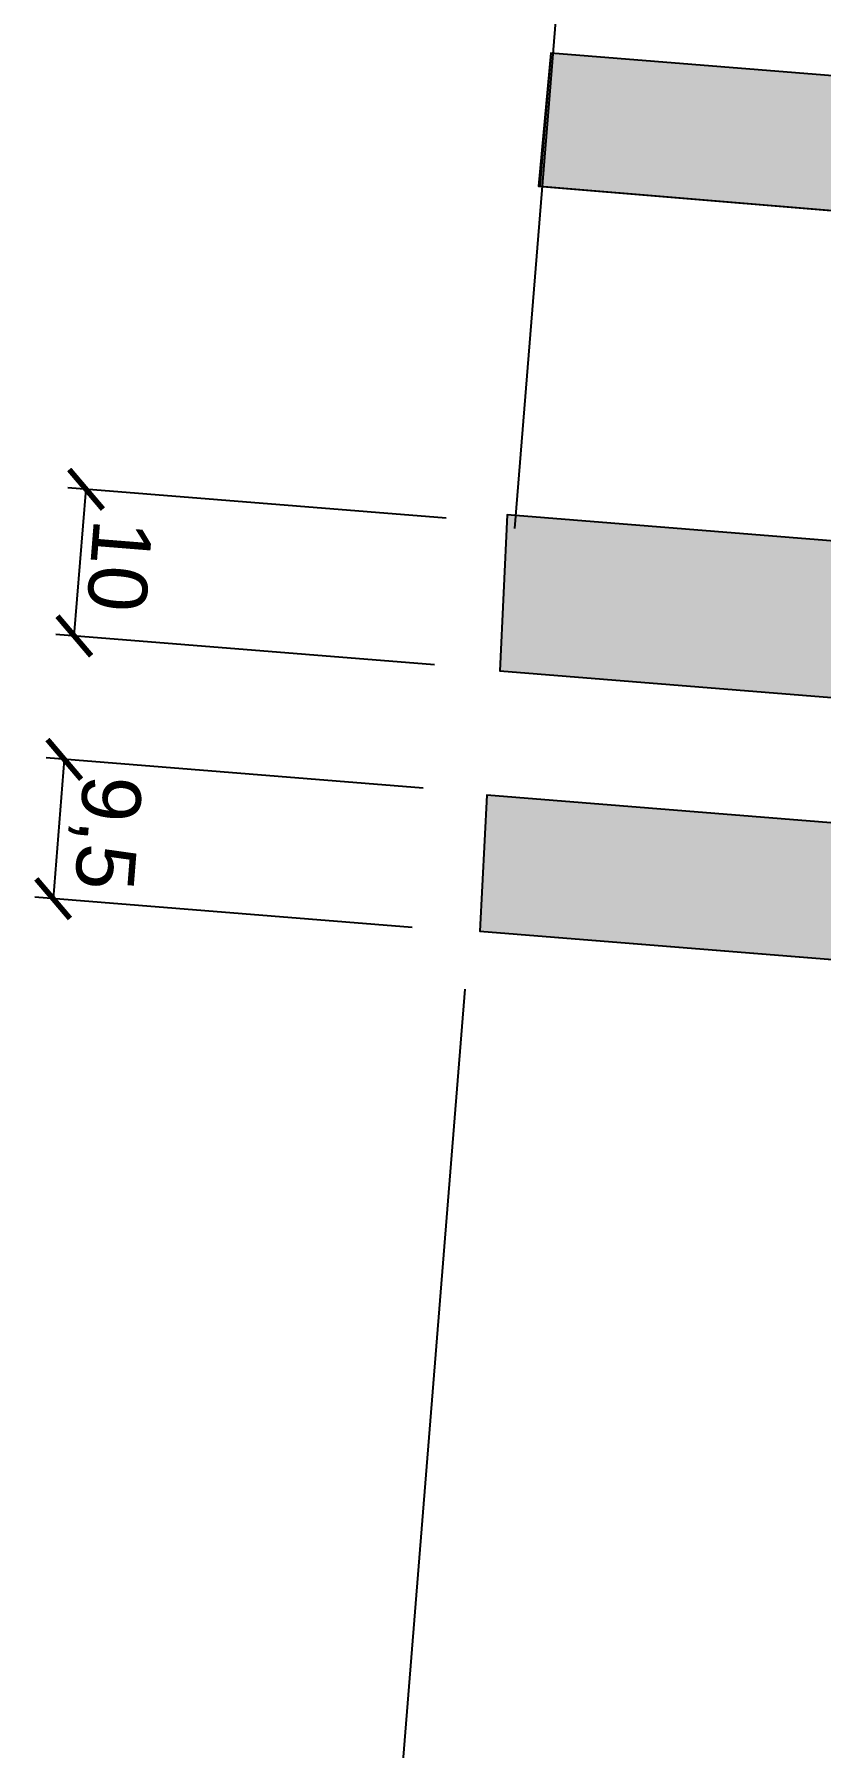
# Model space of a CAD drawing. Header units: metres. Extents: x 286532 to 329498, y 7396783 to 7466136.
# Drawn here: x 329015.8 to 329069.4, y 7396891.1 to 7397007.6 of the extents above; entities that cross this region are included whole.
import ezdxf

# ---------------------------------------------------------------- set-up
doc = ezdxf.new("R2010")
doc.units = ezdxf.units.M
doc.header["$LTSCALE"] = 10
doc.layers.get('0').update_dxf_attribs({"color": 255})
doc.layers.add('_AUX-PLATAFORMA COTAS', color=1, linetype='Continuous', lineweight=25)
doc.layers.add('_AUX-PLATAFORMA EXISTENTE', color=252, linetype='Continuous', lineweight=25)
doc.styles.get("Standard").update_dxf_attribs({"font": 'arial.ttf'})
doc.dimstyles.new('ISO-25', dxfattribs={"dimtxt": 2.5, "dimasz": 2.5, "dimexe": 1.25, "dimexo": 0.625, "dimtad": 1, "dimtxsty": 'Standard', "dimcen": 2.5, "dimadec": 0, "dimazin": 0, "dimtfac": 1, "dimtmove": 0, "dimatfit": 3, "dimfxl": 1, "dimarcsym": 0})

# ---------------------------------------------------------------- blocks, each defined once
blk = doc.blocks.new('estação_barra-funda')
at = {"ltscale": 0.05, "true_color": 0x9c9c9c}
h = blk.add_hatch(color=253, dxfattribs=at)
h.dxf.hatch_style = 1
h.paths.add_polyline_path([(329348.6, 7396972.43), (329349.76, 7396982.27), (329051, 7397006.27), (329050.14, 7396997.23)])
h = blk.add_hatch(color=253, dxfattribs=at)
h.dxf.hatch_style = 1
h.paths.add_polyline_path([(329345.95, 7396940.31), (329346.8, 7396950.89), (329048.01, 7396974.89), (329047.53, 7396964.28)])
h.paths.add_polyline_path([(329344.59, 7396922.64), (329345.33, 7396931.83), (329046.63, 7396955.82), (329046.17, 7396946.59)])
h.paths.add_polyline_path([(329318.78, 7396910.52), (329319.37, 7396920.56), (329071.65, 7396940.45), (329070.84, 7396930.43)])
h.paths.add_polyline_path([(329263.34, 7396902.52), (329263.9, 7396908.99), (329098.18, 7396923.36), (329097.61, 7396916.89)])
h.paths.add_polyline_path([(329262.07, 7396888.95), (329262.72, 7396898.99), (329097.37, 7396913.33), (329096.38, 7396903.32)])
h.paths.add_polyline_path([(329261.01, 7396877.01), (329261.57, 7396883.49), (329095.85, 7396897.86), (329095.29, 7396891.39)])
at = {"layer": '_AUX-PLATAFORMA EXISTENTE', "color": 28, "true_color": 0x0d0d0d}
for points in [[(329348.6, 7396972.43), (329349.76, 7396982.27), (329051, 7397006.27), (329050.14, 7396997.23)], [(329348.6, 7396972.43), (329349.76, 7396982.27), (329051, 7397006.27), (329050.25, 7396997.22)], [(329345.95, 7396940.31), (329346.8, 7396950.89), (329048.01, 7396974.89), (329047.53, 7396964.28)], [(329345.95, 7396940.31), (329346.8, 7396950.89), (329048.01, 7396974.89), (329047.53, 7396964.28)], [(329344.48, 7396922.64), (329345.33, 7396931.83), (329046.63, 7396955.82), (329046.17, 7396946.59)], [(329344.59, 7396922.64), (329345.33, 7396931.83), (329046.63, 7396955.82), (329046.17, 7396946.59)]]:
    blk.add_lwpolyline(points, close=True, dxfattribs=at)
blk = doc.blocks.new('_ArchTick')
at = {"color": 0, "linetype": 'ByBlock', "const_width": 0.15}
blk.add_lwpolyline([(-0.5, -0.5), (0.5, 0.5)], dxfattribs=at)
blk = doc.blocks.new('*D180')
at = {"layer": '_AUX-PLATAFORMA COTAS', "color": 0, "lineweight": -2, "ltscale": 0.05, "transparency": 16777216}
for p, q in [((329045.15, 7396942.64), (329034.19, 7396806.79)), ((329344.18, 7396918.52), (329333.22, 7396782.67)), ((329034.29, 7396808.04), (329333.32, 7396783.91))]:
    blk.add_line(p, q, dxfattribs=at)
at = {"layer": 'Defpoints', "color": 0, "ltscale": 0.05, "transparency": 16777216}
for p in [(329045.55, 7396947.63), (329344.58, 7396923.5), (329333.32, 7396783.91)]:
    blk.add_point(p, dxfattribs=at)
at = {"layer": '_AUX-PLATAFORMA COTAS', "color": 0, "lineweight": -2, "ltscale": 0.05, "transparency": 16777216, "xscale": 2.5, "yscale": 2.5, "zscale": 2.5}
for p, rotation in [((329034.29, 7396808.04), 175.3873200481715), ((329333.32, 7396783.91), 355.3873200481715)]:
    blk.add_blockref('_ArchTick', p, dxfattribs=dict(at, rotation=rotation))
at = {"layer": '_AUX-PLATAFORMA COTAS', "color": 0, "ltscale": 0.05, "transparency": 16777216, "insert": (329183.59, 7396793.31), "char_height": 4, "attachment_point": 5, "rotation": 175.3873}
blk.add_mtext('300', dxfattribs=at)
blk = doc.blocks.new('*D182')
at = {"layer": '_AUX-PLATAFORMA COTAS', "color": 0, "lineweight": -2, "ltscale": 0.05, "transparency": 16777216}
for p, q in [((329048.54, 7396973.96), (329053.07, 7397030.04)), ((329252.32, 7397012.69), (329052.97, 7397028.79)), ((329247.89, 7396957.86), (329252.42, 7397013.94))]:
    blk.add_line(p, q, dxfattribs=at)
at = {"layer": 'Defpoints', "color": 0, "ltscale": 0.05, "transparency": 16777216}
for p in [(329052.97, 7397028.79), (329048.14, 7396968.97), (329247.49, 7396952.88)]:
    blk.add_point(p, dxfattribs=at)
at = {"layer": '_AUX-PLATAFORMA COTAS', "color": 0, "lineweight": -2, "ltscale": 0.05, "transparency": 16777216, "xscale": 2.5, "yscale": 2.5, "zscale": 2.5}
for p, rotation in [((329052.97, 7397028.79), 175.38360220643), ((329252.32, 7397012.69), 355.3836022064301)]:
    blk.add_blockref('_ArchTick', p, dxfattribs=dict(at, rotation=rotation))
at = {"layer": '_AUX-PLATAFORMA COTAS', "color": 0, "ltscale": 0.05, "transparency": 16777216, "insert": (329152.43, 7397018.08), "char_height": 4, "attachment_point": 5, "rotation": 175.3836}
blk.add_mtext('200', dxfattribs=at)
blk = doc.blocks.new('*D183')
at = {"layer": '_AUX-PLATAFORMA COTAS', "color": 0, "lineweight": -2, "ltscale": 0.05, "transparency": 16777216}
for p, q in [((329043.88, 7396974.65), (329018.12, 7396976.72)), ((329018.57, 7396966.65), (329019.37, 7396976.62)), ((329043.08, 7396964.69), (329017.32, 7396966.75))]:
    blk.add_line(p, q, dxfattribs=at)
at = {"layer": 'Defpoints', "color": 0, "ltscale": 0.05, "transparency": 16777216}
for p in [(329019.37, 7396976.62), (329048.86, 7396974.25), (329048.06, 7396964.29)]:
    blk.add_point(p, dxfattribs=at)
at = {"layer": '_AUX-PLATAFORMA COTAS', "color": 0, "lineweight": -2, "ltscale": 0.05, "transparency": 16777216, "xscale": 2.5, "yscale": 2.5, "zscale": 2.5}
for p, rotation in [((329019.37, 7396976.62), 85.40771812971529), ((329018.57, 7396966.65), 265.4077181297153)]:
    blk.add_blockref('_ArchTick', p, dxfattribs=dict(at, rotation=rotation))
at = {"layer": '_AUX-PLATAFORMA COTAS', "color": 0, "ltscale": 0.05, "transparency": 16777216, "insert": (329021.63, 7396971.42), "char_height": 4, "attachment_point": 5, "rotation": 265.4077}
blk.add_mtext('10', dxfattribs=at)
blk = doc.blocks.new('*D184')
at = {"layer": '_AUX-PLATAFORMA COTAS', "color": 0, "lineweight": -2, "ltscale": 0.05, "transparency": 16777216}
for p, q in [((329042.31, 7396956.3), (329016.65, 7396958.36)), ((329017.89, 7396958.26), (329017.13, 7396948.79)), ((329041.55, 7396946.83), (329015.89, 7396948.89))]:
    blk.add_line(p, q, dxfattribs=at)
at = {"layer": 'Defpoints', "color": 0, "ltscale": 0.05, "transparency": 16777216}
for p in [(329047.29, 7396955.9), (329017.13, 7396948.79), (329046.53, 7396946.43)]:
    blk.add_point(p, dxfattribs=at)
at = {"layer": '_AUX-PLATAFORMA COTAS', "color": 0, "lineweight": -2, "ltscale": 0.05, "transparency": 16777216, "xscale": 2.5, "yscale": 2.5, "zscale": 2.5}
for p, rotation in [((329017.89, 7396958.26), 85.40771812249807), ((329017.13, 7396948.79), 265.4077181224981)]:
    blk.add_blockref('_ArchTick', p, dxfattribs=dict(at, rotation=rotation))
at = {"layer": '_AUX-PLATAFORMA COTAS', "color": 0, "ltscale": 0.05, "transparency": 16777216, "insert": (329020.53, 7396953.28), "char_height": 4, "attachment_point": 5, "rotation": 265.4077}
blk.add_mtext('9,5', dxfattribs=at)

msp = doc.modelspace()

# ---------------------------------------------------------------- block references
msp.add_blockref('estação_barra-funda', (0, 0))

# ---------------------------------------------------------------- dimensions: what is measured, and where the dimension line sits
at = {"layer": '_AUX-PLATAFORMA COTAS', "ltscale": 0.05}
for p1, p2, distance, override, picture, middle in [((329247.488, 7396952.877), (329048.138, 7396968.974), -60.01, {"dimtxt": 4, "dimexo": 5, "dimtad": 4, "dimblk1": 'ArchTick', "dimblk2": 'ArchTick', "dimsah": 1}, '*D182', (329152.428, 7397018.082)), ((329048.063, 7396964.285), (329048.863, 7396974.253), 29.59, {"dimtxt": 4, "dimexo": 5, "dimtad": 4, "dimdec": 1, "dimblk1": 'ArchTick', "dimblk2": 'ArchTick', "dimsah": 1}, '*D183', (329021.627, 7396971.425)), ((329047.293, 7396955.9), (329046.533, 7396946.43), -29.494, {"dimtxt": 4, "dimexo": 5, "dimtad": 4, "dimdec": 1, "dimblk1": 'ArchTick', "dimblk2": 'ArchTick', "dimsah": 1}, '*D184', (329020.533, 7396953.284)), ((329045.549, 7396947.629), (329344.578, 7396923.503), -140.045, {"dimtxt": 4, "dimexo": 5, "dimtad": 4, "dimblk1": 'ArchTick', "dimblk2": 'ArchTick', "dimsah": 1}, '*D180', (329183.587, 7396793.315))]:
    dim = msp.add_aligned_dim(p1=p1, p2=p2, distance=distance, dimstyle='ISO-25', override=override, dxfattribs=at)
    dim.commit()
    dim.dimension.update_dxf_attribs({"geometry": picture, "text_midpoint": middle})

doc.saveas('drawing.dxf')
